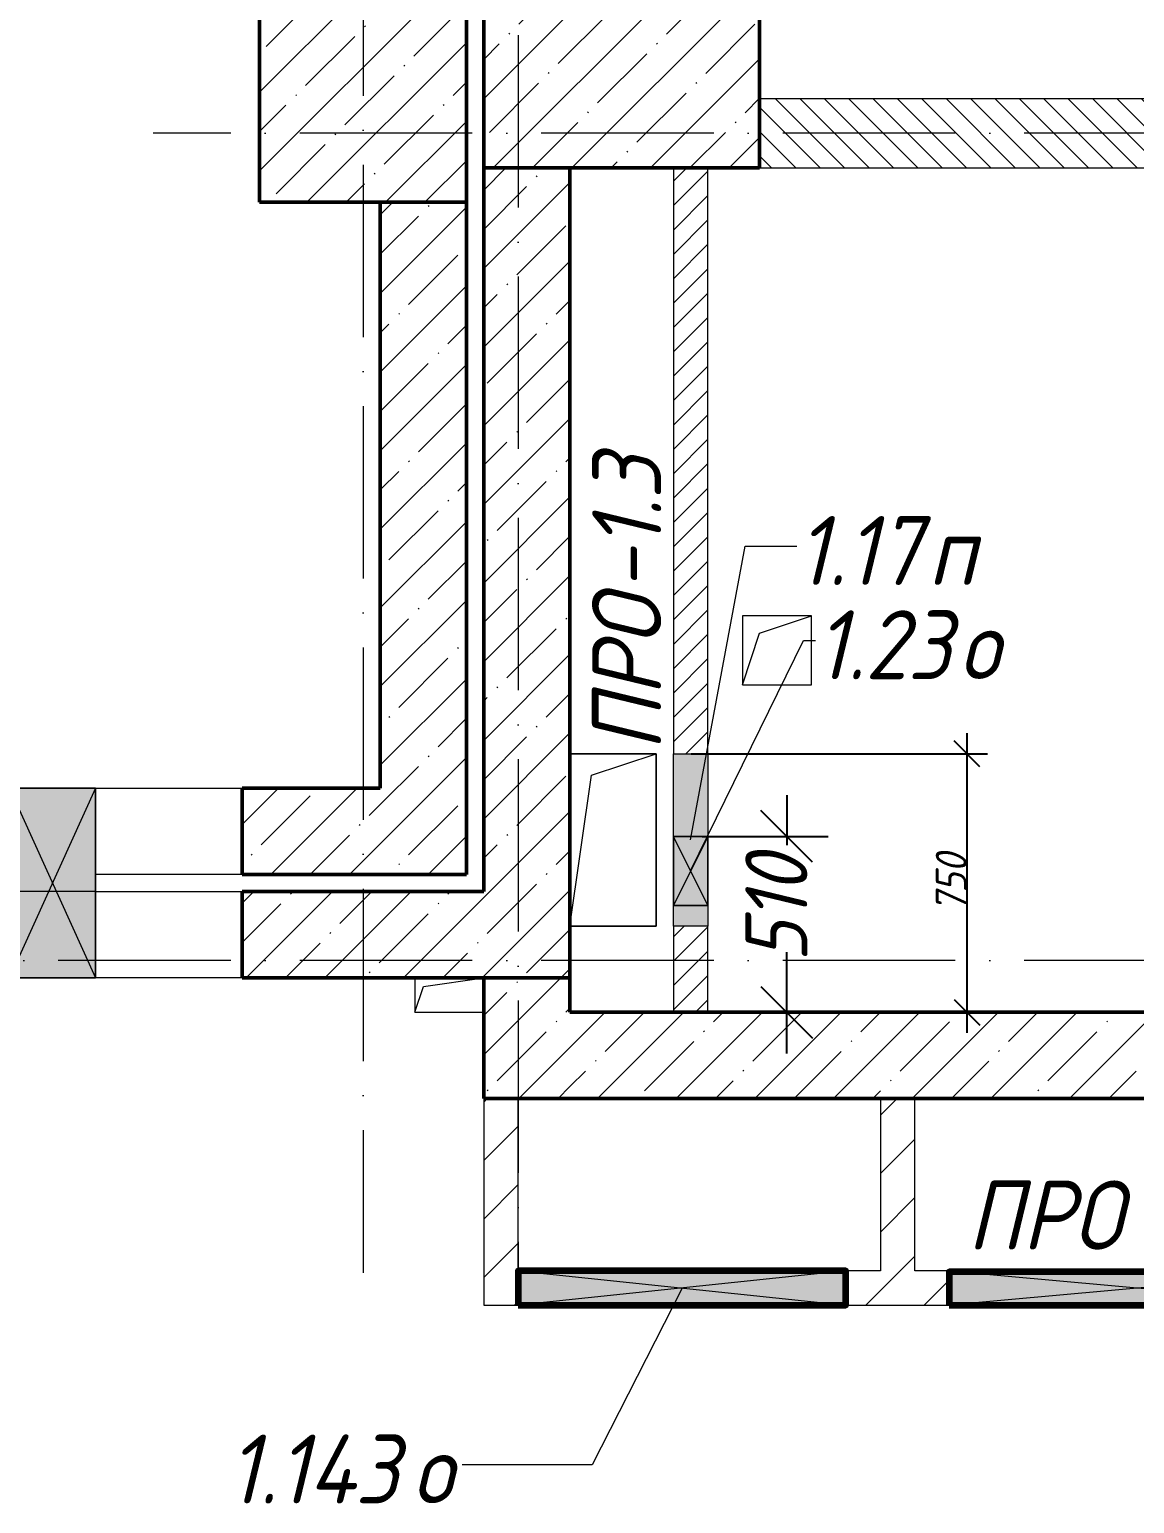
# Model space of a CAD drawing. Header units: millimetres. Extents: x -356862 to 418287, y 0 to 839748.
# Drawn here: x -127632 to -124428, y 525022 to 529298 of the extents above; entities that cross this region are included whole.
import ezdxf

# ---------------------------------------------------------------- set-up
doc = ezdxf.new("R2010")
doc.units = ezdxf.units.MM
doc.linetypes.add('50_200_ШТРИХ_1Т_ш5_п1_п1_', pattern=[700, 500, -100, 0, -100])
for name, color, linetype, lineweight in [('9.7) Заделка 956 шт', 6, 'Continuous', 158), ('A-____-____-DIMS', 7, 'Continuous', 9), ('A-DETL-GENF-OTLN', 7, 'Continuous', 9), ('A-FLOR-____-OTLN', 7, 'Continuous', 9), ('A-GENM-____-IDEN', 7, 'Continuous', 9), ('A-GENM-____-OTLN', 7, 'Continuous', 9), ('A-GLAZ-____-IDEN', 7, 'Continuous', 9), ('A-GLAZ-____-OTLN', 7, 'Continuous', 9), ('A-WALL-____-MCUT', 7, 'Continuous', 13), ('A-WALL-____-MCUT-2', 7, 'Continuous', 50), ('A-WALL-____-OTLN', 7, 'Continuous', 9), ('A-WALL-____-PATT-1', 7, 'Continuous', 9), ('A-WALL-FNSH-MCUT-1', 7, 'Continuous', 9), ('S-COLS-____-MCUT', 7, 'Continuous', 50), ('S-COLS-____-OTLN', 7, 'Continuous', 9), ('S-GRID-____-OTLN-1', 7, '50_200_ШТРИХ_1Т_ш5_п1_п1_', 9)]:
    doc.layers.add(name, color=color, linetype=linetype, lineweight=lineweight)
doc.layers.add('A-GLAZ-____-OTLN-1', color=7, linetype='Continuous', lineweight=9, true_color=0xc0c0c0)
doc.styles.add('ISOCPEUR_I_10', font='isocpeui.ttf', dxfattribs={"width": 0.9, "height": 180})
doc.styles.add('ISOCPEUR_I_11', font='isocpeui.ttf', dxfattribs={"width": 0.9, "height": 200})
doc.styles.add('ISOCPEUR_I_7', font='isocpeui.ttf', dxfattribs={"width": 0.9, "height": 90})
doc.dimstyles.new('ISO-1_8_0_9К_СРЕДНИЙ_Кладочные_2', dxfattribs={"dimscale": 304.8, "dimtxt": 89.638306, "dimasz": 0.246063, "dimexe": 0.19685, "dimexo": 0, "dimgap": 0, "dimtad": 1, "dimdec": 3, "dimrnd": 0.001, "dimdsep": 46, "dimtxsty": 'ISOCPEUR_I_7', "dimblk1": 'OBLIQUE', "dimblk2": 'OBLIQUE', "dimsah": 1, "dimcen": 0.09, "dimdle": 0.19685, "dimazin": 0, "dimtfac": 1, "dimtdec": 4, "dimtix": 1, "dimtmove": 1, "dimatfit": 3, "dimfxl": 1, "dimtvp": 1, "dimtolj": 1, "dimtzin": 0, "dimarcsym": 2})
doc.dimstyles.new('ISO-1_8_0_9К_СРЕДНИЙ_Кладочные_3', dxfattribs={"dimscale": 304.8, "dimtxt": 179.276612, "dimasz": 0.492126, "dimexe": 0.393701, "dimexo": 0, "dimgap": 0, "dimtad": 1, "dimdec": 3, "dimrnd": 0.001, "dimdsep": 46, "dimtxsty": 'ISOCPEUR_I_10', "dimblk1": 'OBLIQUE', "dimblk2": 'OBLIQUE', "dimsah": 1, "dimcen": 0.09, "dimdle": 0.393701, "dimazin": 0, "dimtfac": 1, "dimtdec": 4, "dimtix": 1, "dimtmove": 0, "dimatfit": 3, "dimfxl": 1, "dimtvp": 1, "dimtolj": 1, "dimtzin": 0, "dimarcsym": 2})
pattern_1 = [(45, (-176515.07, 459015.94), (-114.04925, 114.04925), []), (45, (-176401.02, 459015.94), (-114.04925, 114.04925), [201.612, -40.322, 3.353, -36.97])]
pattern_2 = [(45, (-176515.07, 459015.94), (-84.85281, 84.85281), [])]

# ---------------------------------------------------------------- blocks, each defined once
blk = doc.blocks.new('BSC_Колонна _Прямоугольная - 500х800-V95-АР1_План отверстий 1 этажа в осях 1-64_Ю-ЯЯ')
at = {"layer": 'S-COLS-____-OTLN'}
h = blk.add_hatch(dxfattribs=at)
h.set_pattern_fill('FP_105', color=256, style=0, pattern_type=2)
h.set_pattern_definition([(315, (-70131.04, 50600), (114.04925, 114.04925), []), (315, (-70131.04, 50485.95), (114.04925, 114.04925), [201.613, -40.323, 3.353, -36.97])])
h.paths.add_polyline_path([(-250, -400), (250, -400), (250, 400), (-250, 400)], flags=0)
at = {"layer": 'S-COLS-____-MCUT'}
for p, q in [((250, 400), (-250, 400)), ((-250, 400), (-250, -400)), ((250, -400), (250, 400)), ((-250, -400), (250, -400))]:
    blk.add_line(p, q, dxfattribs=at)
blk = doc.blocks.new('BSC_Колонна _Прямоугольная - 600х600-V106-АР1_План отверстий 1 этажа в осях 1-64_Ю-ЯЯ')
at = {"layer": 'S-COLS-____-OTLN'}
h = blk.add_hatch(dxfattribs=at)
h.set_pattern_fill('FP_117', color=256, style=0, pattern_type=2)
h.set_pattern_definition([(45, (-49850, -70081.04), (-114.04925, 114.04925), []), (45, (-49735.95, -70081.04), (-114.04925, 114.04925), [201.613, -40.323, 3.353, -36.97])])
h.paths.add_polyline_path([(-300, -300), (300, -300), (300, 300), (-300, 300), (-300, 58.7)], flags=0)
at = {"layer": 'S-COLS-____-MCUT'}
for p, q in [((300, 300), (-300, 300)), ((-300, 300), (-300, -300)), ((300, -300), (300, 300)), ((-300, -300), (300, -300))]:
    blk.add_line(p, q, dxfattribs=at)
blk = doc.blocks.new('AR_Отверстие Ниша - Лючок-32401787-АР1_План отверстий 1 этажа в осях 1-64_Ю-ЯЯ')
at = {"layer": 'A-GLAZ-____-OTLN'}
h = blk.add_hatch(color=256, dxfattribs=at)
h.paths.add_polyline_path([(250, 50), (190, 50), (190, -50), (250, -50)], flags=0)
h.paths.add_polyline_path([(-10, 50), (-250, 50), (-250, -50), (-10, -50)], flags=0)
for p, q in [((-250, 50), (-10, 50)), ((-250, -50), (-250, 50)), ((190, 50), (250, 50)), ((250, 50), (250, -50)), ((-10, -50), (-250, -50)), ((250, -50), (190, -50))]:
    blk.add_line(p, q, dxfattribs=at)
blk = doc.blocks.new('AR_Отверстие прямоугольное _в стене_ - AR_Отверстие прямоугольное _в стене__ВК-32401756-АР1_План отверстий 1 этажа в осях 1-64_Ю-ЯЯ')
at = {"layer": 'A-GLAZ-____-OTLN'}
blk.add_hatch(color=256, dxfattribs=at).paths.add_polyline_path([(100, 50), (-100, 50), (-100, -50), (100, -50)], flags=0)
at = {"layer": 'A-DETL-GENF-OTLN'}
for p, q in [((-100, -50), (-100, 50)), ((-100, 50), (100, 50)), ((100, 50), (-100, -50)), ((-100, 50), (100, -50)), ((100, 50), (-100, 50)), ((-100, 50), (-100, -50)), ((100, 50), (100, -50)), ((100, -50), (100, 50)), ((100, -50), (-100, -50)), ((-100, -50), (100, -50))]:
    blk.add_line(p, q, dxfattribs=at)
blk = doc.blocks.new('AR_Отверстие прямоугольное _в плите_ - AR_Отверстие прямоугольное _в плите_-V183-АР1_План отверстий 1 этажа в осях 1-64_Ю-ЯЯ')
at = {"layer": 'A-GENM-____-OTLN'}
for p, q in [((125, 250), (-125, 250)), ((-62.5, 187.5), (125, 250)), ((125, -250), (125, 250)), ((-125, -250), (-62.5, 187.5)), ((-125, -250), (125, -250))]:
    blk.add_line(p, q, dxfattribs=at)
blk = doc.blocks.new('AR_Отверстие прямоугольное _в плите_ - AR_Отверстие прямоугольное _в плите_-30459597-АР1_План отверстий 1 этажа в осях 1-64_Ю-ЯЯ')
at = {"layer": 'A-GENM-____-OTLN'}
for p, q in [((100, 100), (-100, 100)), ((-100, 100), (-100, -100)), ((-50, 50), (100, 100)), ((100, -100), (100, 100)), ((-100, -100), (-50, 50)), ((-100, -100), (100, -100))]:
    blk.add_line(p, q, dxfattribs=at)
blk = doc.blocks.new('AR_Отверстие прямоугольное _в плите_ - AR_Отверстие прямоугольное _в плите_-30511715-АР1_План отверстий 1 этажа в осях 1-64_Ю-ЯЯ')
at = {"layer": 'A-GENM-____-OTLN'}
for p, q in [((-100, 50), (-100, -50)), ((-75, 25), (100, 50)), ((-100, -50), (-75, 25)), ((-100, -50), (100, -50))]:
    blk.add_line(p, q, dxfattribs=at)
blk = doc.blocks.new('AR_Отверстие прямоугольное _в стене__БезПР - AR_Отверстие прямоугольное _в стене__БезПР-30578440-АР1_План отверстий 1 этажа в осях 1-64_Ю-ЯЯ')
at = {"layer": 'A-GLAZ-____-OTLN-1'}
blk.add_hatch(color=256, dxfattribs=at).paths.add_polyline_path([(125, -125), (125, 425), (-125, 425), (-125, -125)], flags=0)
at = {"layer": 'A-DETL-GENF-OTLN'}
for p, q in [((-125, -125), (-125, 425)), ((-125, 425), (125, 425)), ((125, 425), (-125, -125)), ((-125, 425), (125, -125)), ((125, 425), (-125, 425)), ((-125, 425), (-125, -125)), ((125, 425), (125, -125)), ((125, -125), (125, 425)), ((125, -125), (-125, -125)), ((-125, -125), (125, -125))]:
    blk.add_line(p, q, dxfattribs=at)
at = {"layer": 'A-GLAZ-____-OTLN'}
blk.add_line((125, 125), (-125, 125), dxfattribs=at)
blk = doc.blocks.new('AR_Отверстие прямоугольное _в стене_ - AR_Отверстие прямоугольное _в стене__ОВ-36787720-АР1_План отверстий 1 этажа в осях 1-64_Ю-ЯЯ')
at = {"layer": 'A-GLAZ-____-OTLN'}
blk.add_hatch(color=256, dxfattribs=at).paths.add_polyline_path([(550, -50), (550, 50), (-550, 50), (-550, -50)], flags=0)
at = {"layer": 'A-DETL-GENF-OTLN'}
for p, q in [((-550, -50), (-550, 50)), ((-550, 50), (550, 50)), ((550, 50), (-550, -50)), ((-550, 50), (550, -50)), ((550, 50), (-550, 50)), ((-550, 50), (-550, -50)), ((550, -50), (-550, -50)), ((-550, -50), (550, -50))]:
    blk.add_line(p, q, dxfattribs=at)
blk = doc.blocks.new('AR_Отверстие прямоугольное _в стене__БезПР - AR_Отверстие прямоугольное _в стене__БезПР-36428547-АР1_План отверстий 1 этажа в осях 1-64_Ю-ЯЯ')
at = {"layer": 'A-GLAZ-____-OTLN'}
blk.add_hatch(color=256, dxfattribs=at).paths.add_polyline_path([(475, -50), (475, 50), (-475, 50), (-475, -50)], flags=0)
at = {"layer": 'A-DETL-GENF-OTLN'}
for p, q in [((-475, -50), (-475, 50)), ((-475, 50), (475, 50)), ((475, 50), (-475, -50)), ((-475, 50), (475, -50)), ((475, 50), (-475, 50)), ((-475, 50), (-475, -50)), ((475, 50), (475, -50)), ((475, -50), (475, 50)), ((475, -50), (-475, -50)), ((-475, -50), (475, -50))]:
    blk.add_line(p, q, dxfattribs=at)
at = {"layer": 'A-GLAZ-____-OTLN'}
blk.add_line((475, 50), (-475, 50), dxfattribs=at)
blk = doc.blocks.new('_Oblique')
at = {"color": 0, "linetype": 'ByBlock', "lineweight": -2}
blk.add_line((-0.5, -0.5), (0.5, 0.5), dxfattribs=at)
blk = doc.blocks.new('*D13528')
at = {"layer": 'A-____-____-DIMS', "color": 0, "lineweight": -2, "transparency": 16777216}
for p, q in [((-124913.9, 527257), (-124913.9, 526387)), ((-125713.7, 527197), (-124853.9, 527197)), ((-124807.8, 526447), (-124973.9, 526447))]:
    blk.add_line(p, q, dxfattribs=at)
at = {"layer": 'Defpoints', "color": 0, "transparency": 16777216}
for p in [(-125713.7, 527197), (-124913.9, 526447), (-124807.8, 526447)]:
    blk.add_point(p, dxfattribs=at)
at = {"layer": 'A-____-____-DIMS', "color": 0, "lineweight": -2, "transparency": 16777216, "xscale": 75, "yscale": 75, "zscale": 75}
for p, rotation in [((-124913.9, 527197), 90), ((-124913.9, 526447), 270)]:
    blk.add_blockref('_Oblique', p, dxfattribs=dict(at, rotation=rotation))
at = {"layer": 'A-____-____-DIMS', "color": 0, "transparency": 16777216, "insert": (-124959.4, 526822), "char_height": 90, "width": 409.578, "attachment_point": 5, "rotation": 90, "style": 'ISOCPEUR_I_7'}
blk.add_mtext('\\A1;750', dxfattribs=at)
blk = doc.blocks.new('*D13559')
at = {"layer": 'A-____-____-DIMS', "color": 0, "lineweight": -2, "transparency": 16777216}
for p, q in [((-125436.6, 527077), (-125436.6, 526932.1)), ((-125682, 526957), (-125316.6, 526957)), ((-125436.6, 526327), (-125436.6, 526621.6)), ((-125665.1, 526447), (-125316.6, 526447))]:
    blk.add_line(p, q, dxfattribs=at)
at = {"layer": 'Defpoints', "color": 0, "transparency": 16777216}
for p in [(-125682, 526957), (-125665.1, 526447), (-125436.6, 526447)]:
    blk.add_point(p, dxfattribs=at)
at = {"layer": 'A-____-____-DIMS', "color": 0, "lineweight": -2, "transparency": 16777216, "xscale": 150, "yscale": 150, "zscale": 150}
for p, rotation in [((-125436.6, 526957), 90), ((-125436.6, 526447), 270)]:
    blk.add_blockref('_Oblique', p, dxfattribs=dict(at, rotation=rotation))
at = {"layer": 'A-____-____-DIMS', "color": 0, "transparency": 16777216, "insert": (-125556.6, 526592.8), "char_height": 180, "width": 368.207, "attachment_point": 1, "rotation": 90, "line_spacing_factor": 1.149209, "style": 'ISOCPEUR_I_10'}
blk.add_mtext('\\A1;510', dxfattribs=at)

msp = doc.modelspace()

# ---------------------------------------------------------------- hatches: boundary and pattern name
at = {"layer": 'A-WALL-____-PATT-1'}
h = msp.add_hatch(dxfattribs=at)
h.set_pattern_fill('FP_6', color=256, style=0, pattern_type=2)
h.set_pattern_definition([(135, (-176515.067, 459015.94), (-35.35534, -35.35534), [])])
h.paths.add_polyline_path([(-121737.9555, 528896.983), (-121015.0675, 528896.983), (-121015.0675, 529096.983), (-122009.0675, 529096.983), (-122009.0675, 529027.983), (-122015.0675, 529027.983), (-122015.0675, 528965.983), (-122009.0675, 528965.983), (-122009.0675, 528896.983), (-121940.0675, 528896.983)], flags=0)
h.paths.add_polyline_path([(-123290.0675, 528896.983), (-123221.0675, 528896.983), (-123221.0675, 528965.983), (-123215.0675, 528965.983), (-123215.0675, 529027.983), (-123221.0675, 529027.983), (-123221.0675, 529096.983), (-125515.0675, 529096.983), (-125515.0675, 528896.983), (-123505.4562, 528896.983)], flags=0)
h = msp.add_hatch(dxfattribs=at)
h.set_pattern_fill('FP_13', color=256, style=0, pattern_type=2)
h.set_pattern_definition(pattern_1)
h.paths.add_polyline_path([(-126065.0675, 526546.983), (-126065.0675, 528896.983), (-126315.0675, 528896.983), (-126315.0675, 526546.983), (-126156.7072, 526546.983)], flags=0)
h = msp.add_hatch(dxfattribs=at)
h.set_pattern_fill('FP_5', color=256, style=0, pattern_type=2)
h.set_pattern_definition([(45, (-176515.067, 459015.94), (-35.35534, 35.35534), [])])
h.paths.add_polyline_path([(-125665.0675, 526446.983), (-125665.0675, 526696.983), (-125765.0675, 526696.983), (-125765.0675, 526446.983)], flags=0)
h.paths.add_polyline_path([(-125765.0675, 527196.983), (-125665.0675, 527196.983), (-125665.0675, 528896.983), (-125765.0675, 528896.983), (-125765.0675, 527541.1947)], flags=0)
h = msp.add_hatch(dxfattribs=at)
h.set_pattern_fill('FP_13', color=256, style=0, pattern_type=2)
h.set_pattern_definition(pattern_1)
h.paths.add_polyline_path([(-126365.0675, 526846.983), (-126365.0675, 528796.983), (-126615.0675, 528796.983), (-126615.0675, 526846.983)], flags=0)
h = msp.add_hatch(dxfattribs=at)
h.set_pattern_fill('FP_13', color=256, style=0, pattern_type=2)
h.set_pattern_definition(pattern_1)
h.paths.add_polyline_path([(-126615.0675, 526846.983), (-126615.0675, 527096.983), (-127015.0675, 527096.983), (-127015.0675, 526846.983)], flags=0)
h.paths.add_polyline_path([(-129115.0675, 526846.983), (-129115.0675, 527096.983), (-131315.0675, 527096.983), (-131315.0675, 526846.983), (-130575.4589, 526846.983)], flags=0)
h = msp.add_hatch(dxfattribs=at)
h.set_pattern_fill('FP_13', color=256, style=0, pattern_type=2)
h.set_pattern_definition(pattern_1)
h.paths.add_polyline_path([(-126315.0675, 526546.983), (-126315.0675, 526796.983), (-127015.0675, 526796.983), (-127015.0675, 526546.983)], flags=0)
h.paths.add_polyline_path([(-129115.0675, 526546.983), (-129115.0675, 526796.983), (-130765.0675, 526796.983), (-130765.0675, 526546.983), (-130575.4589, 526546.983)], flags=0)
h = msp.add_hatch(dxfattribs=at)
h.set_pattern_fill('FP_13', color=256, style=0, pattern_type=2)
h.set_pattern_definition(pattern_1)
h.paths.add_polyline_path([(-126065.0675, 526196.983), (-126065.0675, 526546.983), (-126315.0675, 526546.983), (-126315.0675, 526196.983), (-126156.7072, 526196.983)], flags=0)
h = msp.add_hatch(dxfattribs=at)
h.set_pattern_fill('FP_13', color=256, style=0, pattern_type=2)
h.set_pattern_definition(pattern_1)
h.paths.add_polyline_path([(-121515.0675, 526196.983), (-121015.0675, 526196.983), (-121015.0675, 526446.983), (-121515.0675, 526446.983), (-121515.0675, 526342.8163)], flags=0)
h.paths.add_polyline_path([(-123365.0675, 526196.983), (-123365.0675, 526446.983), (-126065.0675, 526446.983), (-126065.0675, 526196.983), (-123505.4562, 526196.983)], flags=0)
h.paths.add_polyline_path([(-121915.0675, 526196.983), (-121915.0675, 526446.983), (-122215.0675, 526446.983), (-122215.0675, 526196.983)], flags=0)
h = msp.add_hatch(dxfattribs=at)
h.set_pattern_fill('FP_4', color=256, style=0, pattern_type=2)
h.set_pattern_definition(pattern_2)
h.paths.add_polyline_path([(-126215.0675, 525596.983), (-126215.0675, 526196.983), (-126315.0675, 526196.983), (-126315.0675, 525596.983)], flags=0)
h = msp.add_hatch(dxfattribs=at)
h.set_pattern_fill('FP_4', color=256, style=0, pattern_type=2)
h.set_pattern_definition(pattern_2)
h.paths.add_polyline_path([(-125065.0675, 525696.983), (-125065.0675, 526196.983), (-125165.0675, 526196.983), (-125165.0675, 525696.983)], flags=0)
h = msp.add_hatch(dxfattribs=at)
h.set_pattern_fill('FP_4', color=256, style=0, pattern_type=2)
h.set_pattern_definition(pattern_2)
h.paths.add_polyline_path([(-123715.0675, 525596.983), (-123715.0675, 525696.983), (-123815.0675, 525696.983), (-123815.0675, 525693.983), (-123862.0675, 525693.983), (-123862.0675, 525599.983), (-123815.0675, 525599.983), (-123815.0675, 525596.983)], flags=0)
h.paths.add_polyline_path([(-125265.0675, 525596.983), (-124965.0675, 525596.983), (-124965.0675, 525696.983), (-125265.0675, 525696.983), (-125265.0675, 525679.5917)], flags=0)

# ---------------------------------------------------------------- linework, layer by layer
at = {"layer": '9.7) Заделка 956 шт'}
for points in [[(-126215.0675, 525596.983), (-125265.0675, 525596.983), (-125265.0675, 525696.983), (-126215.0675, 525696.983)], [(-124965.0675, 525596.983), (-123862.0675, 525596.983), (-123862.0675, 525693.983), (-124965.0675, 525693.983)]]:
    msp.add_lwpolyline(points, close=True, dxfattribs=at)
at = {"layer": 'A-FLOR-____-OTLN'}
for p, q in [((-126065.0675, 527196.983), (-125815.0675, 527196.983)), ((-125815.0675, 527196.983), (-125815.0675, 526696.983)), ((-125815.0675, 526696.983), (-126065.0675, 526696.983))]:
    msp.add_line(p, q, dxfattribs=at)
at = {"layer": 'A-GLAZ-____-IDEN'}
for p, q in [((-125715.0675, 526946.983), (-125557.3674, 527799.0788)), ((-125557.3674, 527799.0788), (-125407.621, 527799.0788)), ((-125715.0675, 526856.983), (-125387.6744, 527525.4066)), ((-125387.6744, 527525.4066), (-125352.871, 527525.4066)), ((-125740.0675, 525646.983), (-126001.0324, 525134.1552)), ((-126001.0324, 525134.1552), (-126377.9899, 525134.1552))]:
    msp.add_line(p, q, dxfattribs=at)
at = {"layer": 'A-WALL-____-MCUT'}
for p, q in [((-123290.0675, 529096.983), (-125515.0675, 529096.983)), ((-125515.0675, 528896.983), (-123290.0675, 528896.983))]:
    msp.add_line(p, q, dxfattribs=at)
at = {"layer": 'A-WALL-____-MCUT-2'}
for p, q in [((-126315.0675, 528896.983), (-126315.0675, 526796.983)), ((-126065.0675, 526446.983), (-126065.0675, 528896.983)), ((-126615.0675, 528796.983), (-126615.0675, 527096.983)), ((-126365.0675, 526846.983), (-126365.0675, 528796.983)), ((-126615.0675, 527096.983), (-127015.0675, 527096.983)), ((-127015.0675, 527096.983), (-127015.0675, 526846.983)), ((-127015.0675, 526846.983), (-126365.0675, 526846.983)), ((-126315.0675, 526796.983), (-127015.0675, 526796.983)), ((-127015.0675, 526796.983), (-127015.0675, 526546.983)), ((-127015.0675, 526546.983), (-126065.0675, 526546.983)), ((-126315.0675, 526546.983), (-126315.0675, 526196.983)), ((-123365.0675, 526446.983), (-126065.0675, 526446.983)), ((-126315.0675, 526196.983), (-123365.0675, 526196.983))]:
    msp.add_line(p, q, dxfattribs=at)
at = {"layer": 'A-WALL-____-OTLN'}
for p, q in [((-127440.4582, 527096.983), (-127015.0675, 527096.983)), ((-127015.0675, 526846.983), (-127440.4582, 526846.983)), ((-127440.4582, 526796.983), (-127015.0675, 526796.983)), ((-127015.0675, 526546.983), (-127440.4582, 526546.983))]:
    msp.add_line(p, q, dxfattribs=at)
at = {"layer": 'A-WALL-FNSH-MCUT-1'}
for p, q in [((-125765.0675, 528896.983), (-125765.0675, 527196.983)), ((-125665.0675, 527196.983), (-125665.0675, 528896.983)), ((-125765.0675, 526696.983), (-125765.0675, 526446.983)), ((-125665.0675, 526446.983), (-125665.0675, 526696.983)), ((-126315.0675, 526196.983), (-126315.0675, 525596.983)), ((-126215.0675, 525696.983), (-126215.0675, 526196.983)), ((-125165.0675, 526196.983), (-125165.0675, 525696.983)), ((-125065.0675, 525696.983), (-125065.0675, 526196.983)), ((-125165.0675, 525696.983), (-125265.0675, 525696.983)), ((-124965.0675, 525696.983), (-125065.0675, 525696.983)), ((-126315.0675, 525596.983), (-126215.0675, 525596.983)), ((-125265.0675, 525596.983), (-124965.0675, 525596.983))]:
    msp.add_line(p, q, dxfattribs=at)
at = {"layer": 'S-GRID-____-OTLN-1'}
for p, q in [((-126665.0675, 549908.7924), (-126665.0675, 525691.4247)), ((-126215.0675, 549584.1651), (-126215.0675, 525691.4247)), ((-72440.6609, 528996.983), (-127273.0498, 528996.983)), ((-72440.6609, 526596.983), (-181183.8377, 526596.983))]:
    msp.add_line(p, q, dxfattribs=at)

# ---------------------------------------------------------------- block references
at = {"layer": 'A-GENM-____-OTLN'}
for name, p in [('AR_Отверстие прямоугольное _в плите_ - AR_Отверстие прямоугольное _в плите_-30459597-АР1_План отверстий 1 этажа в осях 1-64_Ю-ЯЯ', (-125465.0675, 527496.983)), ('AR_Отверстие прямоугольное _в плите_ - AR_Отверстие прямоугольное _в плите_-V183-АР1_План отверстий 1 этажа в осях 1-64_Ю-ЯЯ', (-125940.0675, 526946.983)), ('AR_Отверстие прямоугольное _в плите_ - AR_Отверстие прямоугольное _в плите_-30511715-АР1_План отверстий 1 этажа в осях 1-64_Ю-ЯЯ', (-126415.0675, 526496.983))]:
    msp.add_blockref(name, p, dxfattribs=at)
at = {"layer": 'A-GLAZ-____-OTLN', "rotation": 269.9999999999998}
for name, p in [('AR_Отверстие Ниша - Лючок-32401787-АР1_План отверстий 1 этажа в осях 1-64_Ю-ЯЯ', (-125715.0675, 526946.983)), ('AR_Отверстие прямоугольное _в стене_ - AR_Отверстие прямоугольное _в стене__ВК-32401756-АР1_План отверстий 1 этажа в осях 1-64_Ю-ЯЯ', (-125715.0675, 526856.983))]:
    msp.add_blockref(name, p, dxfattribs=at)
at = {"layer": 'A-GLAZ-____-OTLN'}
for name, p in [('AR_Отверстие прямоугольное _в стене__БезПР - AR_Отверстие прямоугольное _в стене__БезПР-30578440-АР1_План отверстий 1 этажа в осях 1-64_Ю-ЯЯ', (-127565.4582, 526671.983)), ('AR_Отверстие прямоугольное _в стене__БезПР - AR_Отверстие прямоугольное _в стене__БезПР-36428547-АР1_План отверстий 1 этажа в осях 1-64_Ю-ЯЯ', (-125740.0675, 525646.983)), ('AR_Отверстие прямоугольное _в стене_ - AR_Отверстие прямоугольное _в стене__ОВ-36787720-АР1_План отверстий 1 этажа в осях 1-64_Ю-ЯЯ', (-124415.0675, 525646.983))]:
    msp.add_blockref(name, p, dxfattribs=at)
at = {"layer": 'S-COLS-____-OTLN'}
msp.add_blockref('BSC_Колонна _Прямоугольная - 600х600-V106-АР1_План отверстий 1 этажа в осях 1-64_Ю-ЯЯ', (-126665.0675, 529096.983), dxfattribs=at)
at = {"layer": 'S-COLS-____-OTLN', "rotation": 89.9999999999999}
msp.add_blockref('BSC_Колонна _Прямоугольная - 500х800-V95-АР1_План отверстий 1 этажа в осях 1-64_Ю-ЯЯ', (-125915.0675, 529146.983), dxfattribs=at)

# ---------------------------------------------------------------- texts
at = {"layer": 'A-GENM-____-IDEN', "char_height": 200, "attachment_point": 1, "rotation": 90, "style": 'ISOCPEUR_I_11'}
for s, insert, width in [('-1.3', (-126000.4195, 527669.304), 505.063125), ('ПРО', (-126000.4195, 527204.9603), 562.784625)]:
    msp.add_mtext(s, dxfattribs=dict(at, insert=insert, width=width))
at = {"layer": 'A-GENM-____-IDEN', "insert": (-124913.1355, 525958.2), "char_height": 200, "width": 562.784625, "attachment_point": 1, "style": 'ISOCPEUR_I_11'}
msp.add_mtext('ПРО', dxfattribs=at)
at = {"layer": 'A-GLAZ-____-IDEN', "char_height": 200, "attachment_point": 1, "style": 'ISOCPEUR_I_11'}
for s, insert, width in [('1.17', (-125407.621, 527886.6934), 461.772), ('\\fISOCPEUR|b0|i1|c204|p34|;\\W.9;п', (-125026.621, 527886.6934), 158.734125), ('1.23', (-125352.871, 527613.0212), 505.063125), ('\\fISOCPEUR|b0|i1|c204|p34|;\\W.9;о', (-124936.1523, 527613.0212), 158.734125), ('1.143', (-127057.1474, 525221.7698), 649.366875), ('\\fISOCPEUR|b0|i1|c204|p34|;\\W.9;о', (-126521.3661, 525221.7698), 158.734125)]:
    msp.add_mtext(s, dxfattribs=dict(at, insert=insert, width=width))

# ---------------------------------------------------------------- dimensions: what is measured, and where the dimension line sits
at = {"layer": 'A-____-____-DIMS'}
dim = msp.add_linear_dim(base=(-124913.8612, 526446.983), p1=(-125713.7174, 527196.983), p2=(-124807.7952, 526446.983), angle=90, dimstyle='ISO-1_8_0_9К_СРЕДНИЙ_Кладочные_2', override={"dimpost": '<>', "dimfxl": 1176.093172}, dxfattribs=at)
dim.commit()
dim.dimension.update_dxf_attribs({"geometry": '*D13528', "text_midpoint": (-124959.4407, 526821.983)})
dim = msp.add_linear_dim(base=(-125436.6061, 526446.983), p1=(-125682.0178, 526956.983), p2=(-125665.0675, 526446.983), angle=90, dimstyle='ISO-1_8_0_9К_СРЕДНИЙ_Кладочные_3', override={"dimpost": '<>', "dimfxl": 510.281601}, dxfattribs=at)
dim.commit()
dim.dimension.update_dxf_attribs({"geometry": '*D13559', "text_midpoint": (-125436.6061, 526776.8872), "dimtype": 160, "text_rotation": 90})

doc.saveas('drawing.dxf')
